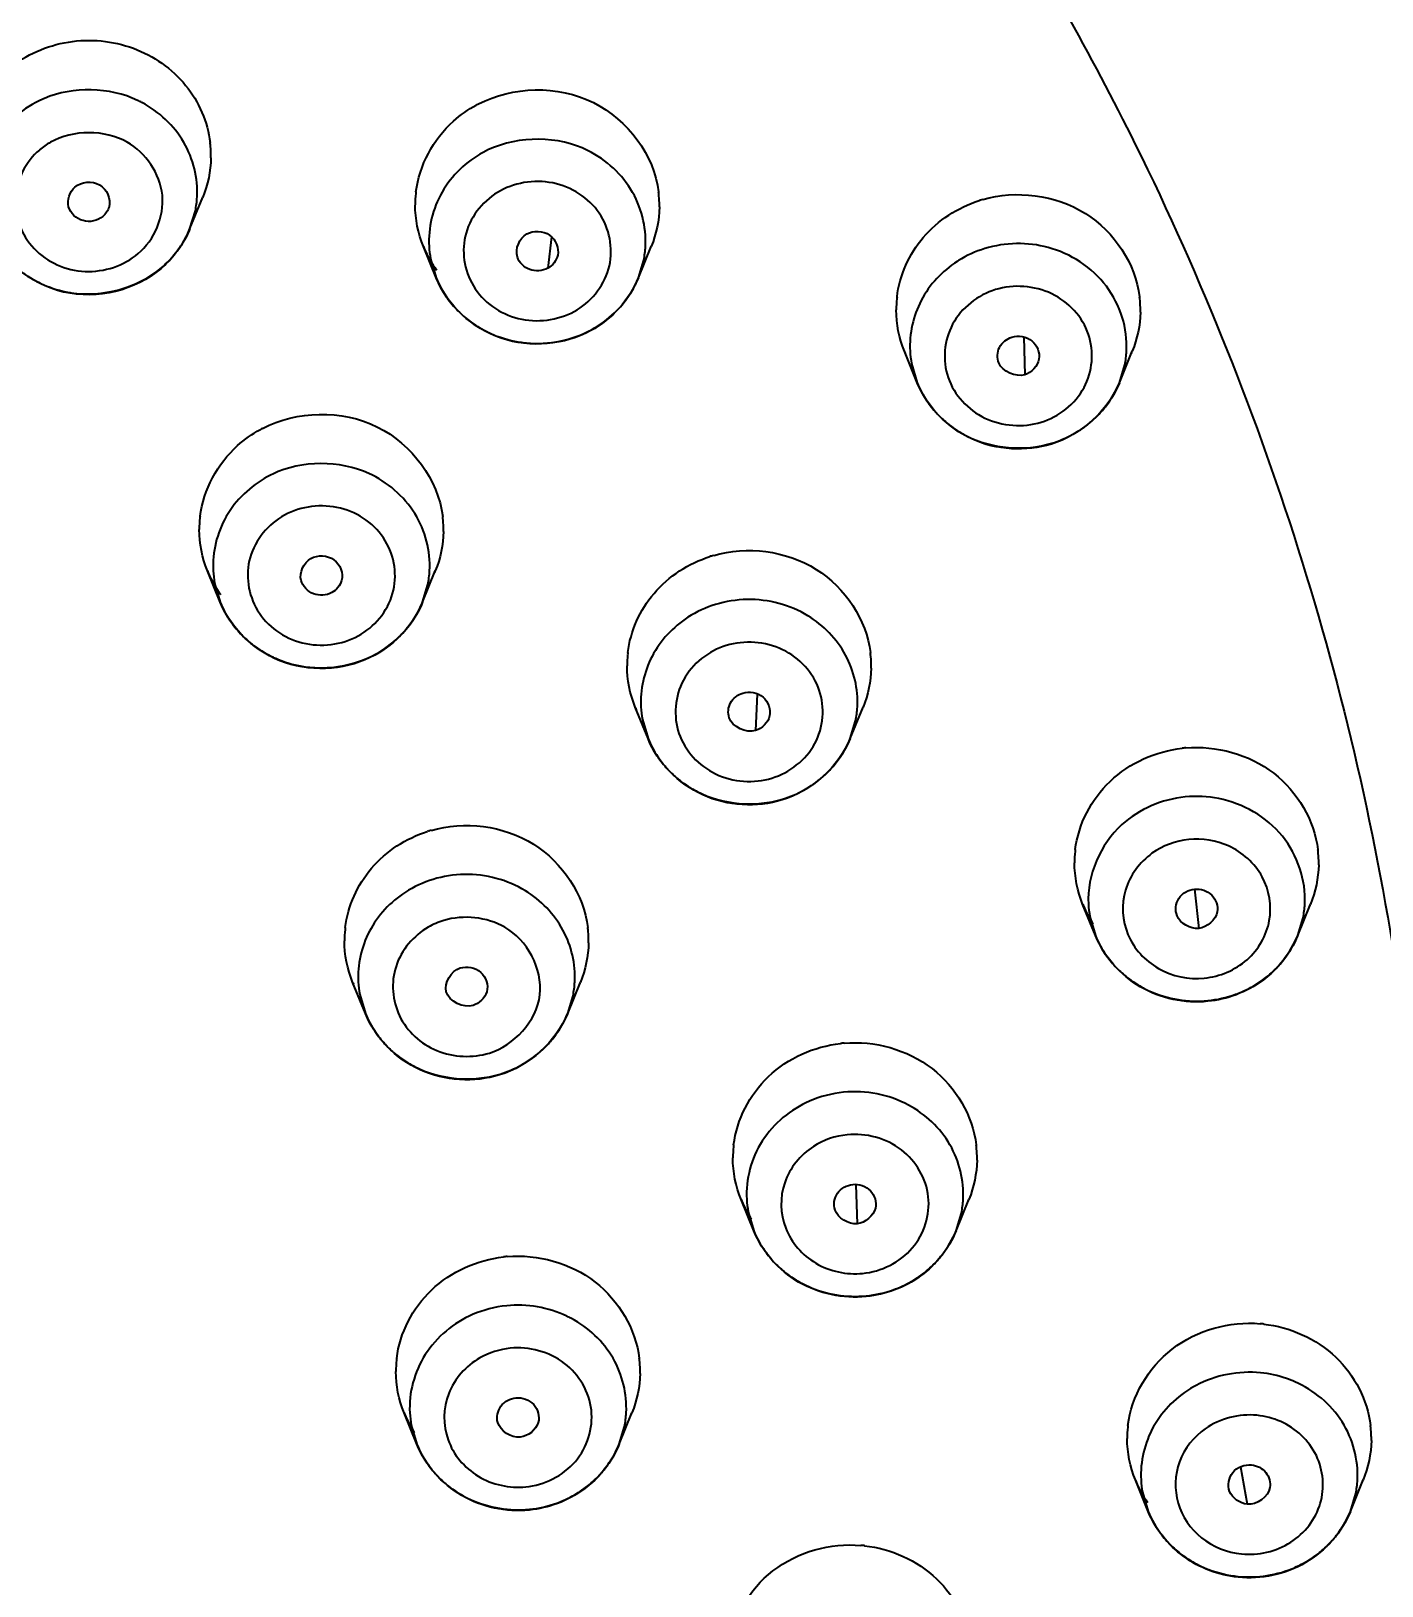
# Model space of a CAD drawing. Header units: millimetres. Extents: x 13495 to 14291, y -4366 to -3315.
# Drawn here: x 13885.37 to 13890.22, y -3795.12 to -3789.54 of the extents above; entities that cross this region are included whole.
import ezdxf

# ---------------------------------------------------------------- set-up
doc = ezdxf.new("R2010")
doc.units = ezdxf.units.MM
doc.header["$LTSCALE"] = 0.1
doc.layers.get('0').update_dxf_attribs({"lineweight": 15})
doc.layers.add('1', color=7, linetype='Continuous')
doc.styles.add('ARIAL', font='arial.ttf')
doc.dimstyles.new('사본 ISO-25', dxfattribs={"dimtxt": 4, "dimasz": 3.5, "dimexe": 0.5, "dimexo": 0.625, "dimgap": 1.5, "dimtad": 1, "dimtih": 1, "dimtoh": 1, "dimdec": 1, "dimlfac": 4, "dimdsep": 46, "dimtxsty": 'ARIAL', "dimcen": 0, "dimclrd": 3, "dimclre": 3, "dimclrt": 3, "dimadec": 1, "dimazin": 0, "dimtfac": 1, "dimtdec": 1, "dimtmove": 0, "dimatfit": 3, "dimfxl": 1.25, "dimtfill": 1, "dimarcsym": 0})

# ---------------------------------------------------------------- blocks, each defined once
blk = doc.blocks.new('*D104')
at = {"color": 3, "lineweight": -2, "transparency": 16777216}
for p, q in [((13864.184, -3793.8186), (13864.184, -3773.2593)), ((13894.2885, -3793.9819), (13894.2885, -3773.2593)), ((13867.684, -3773.7593), (13890.7885, -3773.7593))]:
    blk.add_line(p, q, dxfattribs=at)
at = {"color": 3, "transparency": 16777216}
for points in [[(13867.684, -3773.176), (13867.684, -3774.3427), (13864.184, -3773.7593)], [(13890.7885, -3773.176), (13890.7885, -3774.3427), (13894.2885, -3773.7593)]]:
    blk.add_solid(points, dxfattribs=at)
at = {"layer": 'Defpoints', "color": 0, "transparency": 16777216}
for p in [(13894.2885, -3773.7593), (13864.184, -3794.4436), (13894.2885, -3794.6069)]:
    blk.add_point(p, dxfattribs=at)
at = {"color": 3, "transparency": 16777216, "insert": (13879.2363, -3770.2511), "char_height": 4, "attachment_point": 5, "style": 'ARIAL', "bg_fill": 3, "box_fill_scale": 1.1, "bg_fill_color": 256, "bg_fill_true_color": 13158600, "bg_fill_transparency": 0}
blk.add_mtext('{\\fISOCPEUR|b0|i0|c0|p34;%%C}121', dxfattribs=at)

msp = doc.modelspace()

# ---------------------------------------------------------------- linework, layer by layer
at = {"layer": '1', "color": 7, "linetype": 'Continuous'}
for p, q in [((13885.9399, -3790.2526), (13885.9859, -3790.1399)), ((13885.9399, -3790.2526), (13885.9591, -3790.1888)), ((13886.8229, -3790.4295), (13886.7769, -3790.3168)), ((13887.236, -3790.2822), (13887.2231, -3790.3948)), ((13887.5483, -3790.4295), (13887.5942, -3790.3168)), ((13886.8027, -3790.3607), (13886.8229, -3790.4295)), ((13887.5483, -3790.4295), (13887.5675, -3790.3657)), ((13888.9306, -3790.6425), (13888.9342, -3790.7768)), ((13888.5484, -3790.8055), (13888.5024, -3790.6928)), ((13889.2737, -3790.8055), (13889.3197, -3790.6928)), ((13888.5282, -3790.7368), (13888.5484, -3790.8055)), ((13889.2737, -3790.8055), (13889.293, -3790.7417)), ((13886.0485, -3791.5933), (13886.0026, -3791.4806)), ((13886.7739, -3791.5933), (13886.8199, -3791.4806)), ((13886.0283, -3791.5246), (13886.0485, -3791.5933)), ((13886.7739, -3791.5933), (13886.7931, -3791.5295)), ((13887.9742, -3791.9225), (13887.9687, -3792.0535)), ((13887.5828, -3792.0822), (13887.5369, -3791.9695)), ((13888.3082, -3792.0822), (13888.3542, -3791.9695)), ((13887.5626, -3792.0135), (13887.5828, -3792.0822)), ((13888.3082, -3792.0822), (13888.3274, -3792.0184)), ((13889.5433, -3792.6223), (13889.5583, -3792.7632)), ((13889.1878, -3792.7888), (13889.1418, -3792.6762)), ((13889.1676, -3792.7201), (13889.1878, -3792.7888)), ((13889.9132, -3792.7888), (13889.9592, -3792.6762)), ((13889.9132, -3792.7888), (13889.9324, -3792.725)), ((13886.5692, -3793.0685), (13886.5232, -3792.9559)), ((13886.549, -3792.9998), (13886.5692, -3793.0685)), ((13887.2946, -3793.0685), (13887.3405, -3792.9559)), ((13887.2946, -3793.0685), (13887.3138, -3793.0047)), ((13888.3281, -3793.6828), (13888.3329, -3793.8224)), ((13887.9624, -3793.848), (13887.9164, -3793.7354)), ((13887.9422, -3793.7793), (13887.9624, -3793.848)), ((13888.6877, -3793.848), (13888.7337, -3793.7354)), ((13888.6877, -3793.848), (13888.707, -3793.7842)), ((13886.7538, -3794.6137), (13886.7078, -3794.5011)), ((13887.4791, -3794.6137), (13887.5251, -3794.5011)), ((13886.7336, -3794.545), (13886.7538, -3794.6137)), ((13887.4791, -3794.6137), (13887.4984, -3794.55)), ((13889.7079, -3794.6949), (13889.7316, -3794.8288)), ((13889.3767, -3794.8544), (13889.3308, -3794.7418)), ((13889.3565, -3794.7857), (13889.3767, -3794.8544)), ((13890.1021, -3794.8544), (13890.1481, -3794.7418)), ((13890.1021, -3794.8544), (13890.1213, -3794.7906))]:
    msp.add_line(p, q, dxfattribs=at)
for centre, radius, start, end in [((13885.5731, -3790.151), 0.3969, 112.9821, 114.0281), ((13885.5824, -3790.1495), 0.3951, 62.0241, 64.5814), ((13887.1774, -3790.1963), 0.4402, 117.4038, 118.6043), ((13885.5714, -3790.1726), 0.2647, 119.8289, 130.3157), ((13885.6217, -3789.9916), 0.3935, 5.9838, 6.9153), ((13885.6247, -3789.9913), 0.3904, 1.1351, 5.9894), ((13885.6291, -3789.9912), 0.3861, 358.9084, 1.1289), ((13887.1901, -3790.3277), 0.3966, 65.2538, 66.6954), ((13885.6183, -3790.1207), 0.3476, 348.6964, 356.9251), ((13885.6155, -3789.9889), 0.3999, 336.8385, 337.8087), ((13887.1381, -3790.1681), 0.3905, 173.8651, 179.9889), ((13887.141, -3790.1684), 0.3934, 173.0815, 173.8717), ((13887.2301, -3790.1685), 0.3934, 5.9199, 6.9135), ((13887.2333, -3790.1682), 0.3902, 1.1844, 5.9256), ((13887.2378, -3790.1681), 0.3858, 0.0005, 1.1782), ((13888.9076, -3790.5805), 0.4496, 107.0615, 107.7767), ((13888.9079, -3790.5815), 0.4506, 105.965, 107.0607), ((13887.2364, -3790.1681), 0.3871, 358.9778, 359.9997), ((13885.6107, -3790.1184), 0.3555, 333.7541, 337.8191), ((13885.6013, -3790.1129), 0.3664, 322.8604, 324.2657), ((13885.6045, -3790.1151), 0.3625, 324.2552, 333.7299), ((13887.1471, -3790.1658), 0.3998, 202.1971, 203.3219), ((13887.1545, -3790.1622), 0.408, 203.3683, 215.9923), ((13887.1441, -3790.2976), 0.3472, 183.1182, 190.4818), ((13887.2269, -3790.2976), 0.3474, 348.6976, 356.8981), ((13887.2231, -3790.1653), 0.4009, 336.9599, 337.8015), ((13888.9086, -3790.7076), 0.4009, 107.0607, 121.9862), ((13885.5931, -3790.1062), 0.3769, 310.3691, 321.8436), ((13885.6001, -3790.112), 0.3678, 321.8833, 322.8603), ((13888.9023, -3790.6967), 0.3884, 122.0504, 122.8626), ((13885.5707, -3790.0943), 0.3921, 231.6071, 242.5432), ((13887.1577, -3790.2926), 0.3616, 202.2353, 216.2778), ((13887.216, -3790.2939), 0.3589, 328.8579, 337.8076), ((13885.5725, -3790.0908), 0.396, 242.5408, 246.7352), ((13885.5765, -3790.0808), 0.4068, 246.7694, 260.0756), ((13885.5765, -3790.0811), 0.4065, 260.0805, 261.0396), ((13887.2077, -3790.2885), 0.3687, 316.99, 328.8067), ((13887.1671, -3790.2855), 0.3734, 216.3036, 225.7561), ((13887.2026, -3790.2838), 0.3757, 313.7935, 314.7746), ((13887.2039, -3790.2851), 0.3738, 314.7745, 317.0061), ((13888.8623, -3790.5442), 0.3892, 174.1415, 179.9874), ((13888.8664, -3790.5445), 0.3933, 173.0898, 174.1501), ((13888.9556, -3790.5445), 0.3934, 5.8526, 6.9109), ((13888.9591, -3790.5442), 0.3899, 1.2373, 5.8583), ((13888.9636, -3790.5441), 0.3853, 358.7676, 1.2311), ((13887.173, -3790.2793), 0.382, 225.7726, 233.9127), ((13887.1803, -3790.269), 0.3946, 233.9265, 245.0877), ((13887.1937, -3790.2738), 0.3891, 298.5978, 313.7202), ((13887.182, -3790.2652), 0.3988, 245.092, 249.9614), ((13887.1855, -3790.255), 0.4096, 249.9925, 263.5112), ((13887.1853, -3790.2564), 0.4082, 263.5209, 264.5997), ((13888.872, -3790.542), 0.3992, 202.1956, 203.422), ((13888.8698, -3790.6735), 0.3474, 183.0807, 190.4827), ((13888.9519, -3790.6735), 0.3478, 348.6951, 356.9533), ((13888.95, -3790.542), 0.3992, 336.5763, 337.8006), ((13888.8817, -3790.6693), 0.36, 202.2161, 214.0122), ((13888.9401, -3790.6692), 0.3604, 325.6357, 337.7744), ((13888.8901, -3790.6636), 0.3702, 214.0248, 222.5244), ((13888.9322, -3790.6637), 0.37, 318.3157, 325.6327), ((13888.8955, -3790.6585), 0.3776, 222.5346, 229.3362), ((13888.9268, -3790.6588), 0.3773, 311.0853, 318.3022), ((13886.403, -3791.3601), 0.4402, 117.4038, 118.6043), ((13888.9028, -3790.6499), 0.3889, 229.3521, 239.8288), ((13888.9047, -3790.6466), 0.3927, 239.8247, 242.7529), ((13886.4049, -3791.4882), 0.3927, 115.382, 118.5989), ((13886.3637, -3791.332), 0.3905, 173.8651, 179.9889), ((13886.3666, -3791.3322), 0.3934, 173.0815, 173.8717), ((13886.4557, -3791.3323), 0.3934, 5.9199, 6.9135), ((13886.459, -3791.332), 0.3902, 1.1845, 5.9256), ((13886.4634, -3791.3319), 0.3858, 0.0005, 1.1782), ((13886.462, -3791.3319), 0.3871, 358.9778, 359.9997), ((13887.9421, -3791.8572), 0.4496, 107.0615, 107.7767), ((13887.9424, -3791.8582), 0.4506, 105.965, 107.0607), ((13886.3727, -3791.3296), 0.3998, 202.1971, 203.3219), ((13886.3801, -3791.3261), 0.408, 203.3683, 215.9923), ((13886.3697, -3791.4614), 0.3472, 183.1182, 190.4818), ((13886.4525, -3791.4614), 0.3474, 348.6975, 356.8981), ((13886.4487, -3791.3292), 0.4009, 336.9599, 337.8015), ((13886.3833, -3791.4564), 0.3616, 202.2353, 216.2778), ((13886.4416, -3791.4577), 0.3589, 328.8579, 337.8076), ((13887.9429, -3791.984), 0.4006, 107.0573, 122.7841), ((13886.4334, -3791.4524), 0.3687, 316.99, 328.8067), ((13886.3927, -3791.4493), 0.3734, 216.3036, 225.7561), ((13886.3986, -3791.4431), 0.382, 225.7726, 233.9127), ((13886.4193, -3791.4376), 0.3891, 298.5977, 313.7202), ((13886.4282, -3791.4476), 0.3757, 313.7935, 314.7746), ((13886.4295, -3791.449), 0.3738, 314.7745, 317.0061), ((13886.406, -3791.4328), 0.3946, 233.9265, 245.0877), ((13887.9009, -3791.8212), 0.3933, 173.0898, 174.1501), ((13887.9901, -3791.8212), 0.3934, 5.8526, 6.9109), ((13886.4077, -3791.4291), 0.3988, 245.092, 249.9614), ((13886.4112, -3791.4189), 0.4096, 249.9925, 263.5112), ((13886.4109, -3791.4202), 0.4082, 263.5209, 264.5997), ((13887.8968, -3791.8209), 0.3892, 174.1415, 179.9874), ((13887.9935, -3791.8209), 0.3899, 1.2373, 5.8583), ((13887.9981, -3791.8208), 0.3853, 358.7676, 1.2311), ((13887.9065, -3791.8187), 0.3992, 202.1956, 203.422), ((13887.9043, -3791.9502), 0.3474, 183.0807, 190.4826), ((13887.9864, -3791.9502), 0.3478, 348.6951, 356.9533), ((13887.9845, -3791.8187), 0.3992, 336.5763, 337.8006), ((13887.9162, -3791.946), 0.36, 202.2161, 214.0122), ((13887.9746, -3791.9459), 0.3604, 325.6357, 337.7744), ((13887.9245, -3791.9403), 0.3702, 214.0248, 222.5244), ((13887.9667, -3791.9404), 0.37, 318.3157, 325.6327), ((13889.5499, -3792.5706), 0.4568, 95.6697, 96.4246), ((13889.5499, -3792.5716), 0.4578, 94.8196, 95.6692), ((13887.93, -3791.9352), 0.3776, 222.5346, 229.3362), ((13887.9372, -3791.9266), 0.3889, 229.3521, 239.8288), ((13887.9613, -3791.9355), 0.3773, 311.0853, 318.3022), ((13887.9392, -3791.9233), 0.3927, 239.8247, 242.7529), ((13889.5504, -3792.7031), 0.4134, 78.9125, 95.623), ((13886.9285, -3792.8435), 0.4496, 107.0615, 107.7767), ((13886.9288, -3792.8445), 0.4506, 105.965, 107.0607), ((13889.5022, -3792.5275), 0.3897, 174.0327, 179.9878), ((13889.506, -3792.5279), 0.3934, 173.0849, 174.0407), ((13889.595, -3792.5278), 0.3935, 6.0306, 6.9166), ((13889.5979, -3792.5276), 0.3906, 1.1001, 6.0361), ((13889.602, -3792.5274), 0.3865, 0.0004, 1.0939), ((13889.6025, -3792.5274), 0.386, 358.8517, 359.9995), ((13886.9293, -3792.9703), 0.4006, 107.0573, 122.7841), ((13889.5126, -3792.5249), 0.4004, 202.1984, 203.1703), ((13889.5179, -3792.5224), 0.4063, 203.1973, 213.5427), ((13889.5086, -3792.657), 0.3467, 183.1594, 190.48), ((13889.5916, -3792.6569), 0.3476, 348.6963, 356.9267), ((13889.5888, -3792.525), 0.4, 336.7299, 337.8031), ((13886.8831, -3792.8072), 0.3892, 174.1415, 179.9874), ((13886.8873, -3792.8076), 0.3933, 173.0898, 174.1501), ((13886.9305, -3792.9962), 0.2736, 107.0818, 119.8002), ((13886.9765, -3792.8076), 0.3934, 5.8526, 6.9109), ((13886.9799, -3792.8073), 0.3899, 1.2373, 5.8583), ((13886.9845, -3792.8071), 0.3853, 358.7675, 1.2311), ((13889.522, -3792.6523), 0.361, 202.2279, 215.3931), ((13889.5773, -3792.6513), 0.3629, 322.032, 337.7365), ((13889.5306, -3792.646), 0.3717, 215.408, 224.0782), ((13889.5678, -3792.6437), 0.3751, 313.3336, 322.0119), ((13889.5365, -3792.6401), 0.38, 224.0958, 231.8305), ((13889.5441, -3792.6304), 0.3923, 231.8413, 242.4066), ((13889.5614, -3792.6367), 0.3845, 303.6088, 313.3049), ((13886.8929, -3792.805), 0.3992, 202.1956, 203.422), ((13886.8906, -3792.9366), 0.3474, 183.0807, 190.4826), ((13886.9727, -3792.9365), 0.3478, 348.6951, 356.9533), ((13886.9709, -3792.805), 0.3992, 336.5763, 337.8006), ((13889.5457, -3792.6274), 0.3957, 242.4038, 245.6141), ((13889.5504, -3792.614), 0.41, 275.695, 289.8847), ((13889.5538, -3792.6239), 0.3995, 289.9083, 293.3855), ((13889.5555, -3792.6278), 0.3953, 293.3905, 303.6087), ((13886.9025, -3792.9324), 0.36, 202.2161, 214.0122), ((13886.961, -3792.9322), 0.3604, 325.6357, 337.7744), ((13886.9109, -3792.9266), 0.3702, 214.0248, 222.5244), ((13886.9476, -3792.9218), 0.3773, 311.0853, 318.3022), ((13886.953, -3792.9268), 0.37, 318.3157, 325.6327), ((13886.9163, -3792.9215), 0.3776, 222.5346, 229.3362), ((13886.9236, -3792.9129), 0.3889, 229.3521, 239.8288), ((13888.3244, -3793.6298), 0.4568, 95.6697, 96.4246), ((13888.3245, -3793.6308), 0.4578, 94.8196, 95.6692), ((13886.9255, -3792.9097), 0.3927, 239.8247, 242.7529), ((13888.3249, -3793.7623), 0.4134, 78.9125, 95.623), ((13888.2768, -3793.5867), 0.3897, 174.0327, 179.9878), ((13888.2805, -3793.587), 0.3934, 173.0849, 174.0407), ((13888.3695, -3793.587), 0.3935, 6.0306, 6.9166), ((13888.3724, -3793.5867), 0.3906, 1.1001, 6.0361), ((13888.3765, -3793.5866), 0.3865, 0.0004, 1.0939), ((13888.377, -3793.5866), 0.386, 358.8517, 359.9995), ((13888.2871, -3793.5841), 0.4004, 202.1984, 203.1703), ((13888.2925, -3793.5816), 0.4063, 203.1973, 213.5427), ((13888.2831, -3793.7162), 0.3467, 183.1594, 190.48), ((13888.3661, -3793.7161), 0.3476, 348.6963, 356.9267), ((13888.3633, -3793.5842), 0.4, 336.7299, 337.8031), ((13888.2966, -3793.7114), 0.361, 202.2279, 215.3931), ((13888.3519, -3793.7105), 0.3629, 322.032, 337.7365), ((13887.1158, -3794.3955), 0.4568, 95.6697, 96.4246), ((13887.1159, -3794.3965), 0.4578, 94.8196, 95.6692), ((13888.3052, -3793.7052), 0.3717, 215.408, 224.0782), ((13888.3423, -3793.7029), 0.3751, 313.3336, 322.0119), ((13888.3111, -3793.6993), 0.38, 224.0958, 231.8305), ((13888.3186, -3793.6896), 0.3923, 231.8413, 242.4066), ((13888.336, -3793.6959), 0.3845, 303.6088, 313.3049), ((13888.3202, -3793.6866), 0.3957, 242.4038, 245.6141), ((13888.325, -3793.6732), 0.41, 275.695, 289.8847), ((13888.3284, -3793.6831), 0.3995, 289.9083, 293.3855), ((13888.33, -3793.687), 0.3953, 293.3905, 303.6087), ((13887.1215, -3794.5108), 0.3952, 61.8073, 64.5967), ((13889.74, -3794.6372), 0.4578, 84.3308, 85.1805), ((13889.7401, -3794.6362), 0.4568, 83.5753, 84.3303), ((13887.0682, -3794.3524), 0.3897, 174.0327, 179.9878), ((13887.0719, -3794.3528), 0.3934, 173.0849, 174.0407), ((13887.161, -3794.3527), 0.3935, 6.0306, 6.9166), ((13887.1638, -3794.3525), 0.3906, 1.1001, 6.0361), ((13887.1679, -3794.3523), 0.3865, 0.0004, 1.0939), ((13887.1684, -3794.3523), 0.386, 358.8517, 359.9995), ((13889.7393, -3794.7654), 0.4101, 71.0628, 84.3009), ((13889.7422, -3794.757), 0.4013, 66.3188, 71.0575), ((13889.7333, -3794.7495), 0.3931, 117.9423, 119.5416), ((13887.0785, -3794.3498), 0.4004, 202.1984, 203.1703), ((13887.0839, -3794.3473), 0.4063, 203.1973, 213.5427), ((13887.0745, -3794.482), 0.3467, 183.1594, 190.48), ((13887.1575, -3794.4818), 0.3476, 348.6963, 356.9267), ((13887.1547, -3794.35), 0.4, 336.7299, 337.8031), ((13889.6915, -3794.5931), 0.39, 173.9618, 179.9882), ((13889.6949, -3794.5934), 0.3935, 173.0834, 173.9693), ((13889.7839, -3794.5934), 0.3934, 5.9594, 6.9151), ((13889.787, -3794.5932), 0.3903, 1.1544, 5.9651), ((13887.088, -3794.4772), 0.361, 202.2279, 215.3931), ((13887.1433, -3794.4762), 0.3629, 322.032, 337.7365), ((13889.7914, -3794.593), 0.386, 0.0005, 1.1481), ((13889.7909, -3794.593), 0.3865, 358.9062, 359.9996), ((13887.0966, -3794.4709), 0.3717, 215.408, 224.0782), ((13887.1025, -3794.465), 0.38, 224.0958, 231.8305), ((13887.1337, -3794.4686), 0.3751, 313.3336, 322.0119), ((13887.11, -3794.4554), 0.3923, 231.8413, 242.4066), ((13887.1214, -3794.4527), 0.3953, 293.3905, 303.6087), ((13887.1274, -3794.4616), 0.3845, 303.6088, 313.3049), ((13889.7011, -3794.5906), 0.4, 202.1969, 203.2693), ((13889.7077, -3794.5875), 0.4073, 203.3078, 215.1638), ((13889.6978, -3794.7226), 0.3471, 183.1225, 190.4813), ((13889.7808, -3794.7226), 0.3473, 348.698, 356.8897), ((13889.7773, -3794.5905), 0.4004, 336.8297, 337.8016), ((13887.1116, -3794.4523), 0.3957, 242.4038, 245.6141), ((13887.1164, -3794.4389), 0.41, 275.695, 289.8847), ((13887.1198, -3794.4488), 0.3995, 289.9083, 293.3855), ((13889.7123, -3794.7171), 0.3626, 202.2567, 217.6992), ((13889.7676, -3794.7177), 0.3614, 324.2899, 337.766), ((13889.722, -3794.7095), 0.3749, 217.7164, 226.4891), ((13889.759, -3794.7114), 0.372, 315.6921, 324.2727), ((13888.3081, -3795.4326), 0.4578, 84.3308, 85.1805), ((13888.3082, -3795.4316), 0.4568, 83.5753, 84.3303), ((13889.7283, -3794.7026), 0.3842, 226.5171, 236.0403), ((13889.7457, -3794.6958), 0.3926, 297.4136, 307.7405), ((13889.7531, -3794.7054), 0.3804, 307.7497, 315.674), ((13889.7343, -3794.6936), 0.3951, 236.0417, 246.503), ((13889.7357, -3794.6904), 0.3986, 246.506, 249.1846), ((13889.7395, -3794.6797), 0.4099, 249.221, 264.3045), ((13889.744, -3794.6925), 0.3962, 293.7313, 297.4157)]:
    msp.add_arc(centre, radius, start, end, dxfattribs=at)
for points, knots in [([(13871.2498, -3782.8814), (13872.3544, -3782.204), (13874.7631, -3781.1316), (13878.6612, -3780.4901), (13882.6022, -3780.8428), (13886.3068, -3782.1679), (13889.5137, -3784.3745), (13891.992, -3787.3122), (13893.5588, -3790.7703), (13893.9167, -3793.2694), (13893.9167, -3794.5069)], [0, 0, 0, 0, 0.126491, 0.254042, 0.381737, 0.50862, 0.633952, 0.757411, 0.879197, 1, 1, 1, 1]), ([(13864.63, -3793.2566), (13864.7985, -3791.5486), (13865.8389, -3788.1363), (13869.2264, -3783.9757), (13873.9583, -3781.2677), (13879.388, -3780.3626), (13884.7984, -3781.3675), (13889.4745, -3784.1631), (13892.7757, -3788.3871), (13893.7443, -3791.8176), (13893.8773, -3793.5278)], [0, 0, 0, 0, 0.121767, 0.245638, 0.372075, 0.500191, 0.628257, 0.75457, 0.878307, 1, 1, 1, 1]), ([(13890.4964, -3803.3838), (13891.7025, -3802.0103), (13893.5812, -3798.7628), (13894.181, -3793.1935), (13892.4539, -3787.8406), (13888.6966, -3783.5616), (13883.5237, -3780.9851), (13877.7181, -3780.471), (13872.142, -3782.0794), (13869.0826, -3784.4668), (13867.869, -3785.8853)], [0, 0, 0, 0, 0.12306, 0.244548, 0.366574, 0.490907, 0.617911, 0.74639, 0.874326, 1, 1, 1, 1]), ([(13865.5061, -3794.0538), (13865.5699, -3792.7498), (13866.1258, -3790.1294), (13868.1502, -3786.6444), (13871.1731, -3783.8917), (13874.9145, -3782.1166), (13879.0382, -3781.4684), (13883.1805, -3782.0032), (13886.9724, -3783.6719), (13889.0646, -3785.4698), (13889.9385, -3786.4918)], [0, 0, 0, 0, 0.120916, 0.24321, 0.36755, 0.493861, 0.621392, 0.748983, 0.875454, 1, 1, 1, 1]), ([(13892.7719, -3794.0552), (13892.7069, -3792.7184), (13892.1186, -3790.0303), (13889.9707, -3786.491), (13886.7787, -3783.7586), (13882.8617, -3782.0957), (13878.5994, -3781.6522), (13874.3976, -3782.4698), (13870.6614, -3784.4699), (13868.7005, -3786.497), (13867.9181, -3787.6229)], [0, 0, 0, 0, 0.121003, 0.243481, 0.36811, 0.494728, 0.622437, 0.749946, 0.876036, 1, 1, 1, 1]), ([(13887.4455, -3782.571), (13888.4745, -3783.207), (13890.3745, -3784.7235), (13892.5575, -3787.6084), (13893.9266, -3790.915), (13894.2378, -3793.274), (13894.2381, -3794.4436)], [0, 0, 0, 0, 0.254668, 0.505765, 0.753795, 1, 1, 1, 1]), ([(13894.0562, -3794.5046), (13894.0491, -3793.3519), (13893.7293, -3791.0297), (13892.3649, -3787.78), (13890.2047, -3784.9492), (13888.3306, -3783.4625), (13887.3166, -3782.8393)], [0, 0, 0, 0, 0.246433, 0.494514, 0.745526, 1, 1, 1, 1]), ([(13889.9385, -3786.4918), (13890.8389, -3787.5448), (13892.3067, -3789.9402), (13892.9105, -3792.6873), (13892.9773, -3794.0543)], [0, 0, 0, 0, 0.503067, 1, 1, 1, 1]), ([(13888.7989, -3789.0057), (13888.9923, -3789.311), (13889.6966, -3790.5601), (13890.1333, -3791.9601), (13890.2828, -3793.0212)], [0, 0, 0, 0, 0.252226, 1, 1, 1, 1]), ([(13885.2915, -3789.6777), (13885.3515, -3789.6289), (13885.5015, -3789.5628), (13885.7423, -3789.5863), (13885.9394, -3789.7229), (13886.0033, -3789.8703), (13886.0123, -3789.9442)], [0, 0, 0, 0, 0.252446, 0.507211, 0.757116, 1, 1, 1, 1]), ([(13886.9748, -3789.8055), (13887.0967, -3789.7423), (13887.4133, -3789.7305), (13887.6048, -3789.9898), (13887.6207, -3790.1211)], [0, 0, 0, 0, 0.509463, 1, 1, 1, 1]), ([(13885.9654, -3790.1393), (13885.969, -3790.0722), (13885.9346, -3789.931), (13885.8287, -3789.8329), (13885.7677, -3789.8006)], [0, 0, 0, 0, 0.493559, 1, 1, 1, 1]), ([(13886.7505, -3790.121), (13886.762, -3790.026), (13886.8309, -3789.8994), (13886.9374, -3789.8258), (13886.9666, -3789.8098)], [0, 0, 0, 0, 0.741776, 1, 1, 1, 1]), ([(13885.4001, -3789.9708), (13885.351, -3790.0125), (13885.2826, -3790.1421), (13885.3629, -3790.3454), (13885.562, -3790.4326), (13885.7032, -3790.3858), (13885.7543, -3790.3423)], [0, 0, 0, 0, 0.245523, 0.489964, 0.744454, 1, 1, 1, 1]), ([(13885.7543, -3790.3423), (13885.8117, -3790.2934), (13885.8851, -3790.1279), (13885.7806, -3789.9807), (13885.7146, -3789.9429)], [0, 0, 0, 0, 0.497803, 1, 1, 1, 1]), ([(13886.9912, -3789.9795), (13886.9313, -3790.0122), (13886.8273, -3790.1102), (13886.7938, -3790.25), (13886.7974, -3790.3165)], [0, 0, 0, 0, 0.506356, 1, 1, 1, 1]), ([(13887.5737, -3790.3164), (13887.5776, -3790.2458), (13887.5388, -3790.0967), (13887.4221, -3789.998), (13887.3561, -3789.9675)], [0, 0, 0, 0, 0.493043, 1, 1, 1, 1]), ([(13885.527, -3790.1039), (13885.5496, -3790.0847), (13885.6256, -3790.0745), (13885.6573, -3790.1468), (13885.6495, -3790.1742)], [0, 0, 0, 0, 0.510087, 1, 1, 1, 1]), ([(13887.3179, -3790.5499), (13887.3751, -3790.5187), (13887.4699, -3790.4074), (13887.4375, -3790.191), (13887.2594, -3790.0657), (13887.1125, -3790.0846), (13887.0533, -3790.1169)], [0, 0, 0, 0, 0.248197, 0.491259, 0.743141, 1, 1, 1, 1]), ([(13887.0533, -3790.1169), (13886.996, -3790.1481), (13886.9013, -3790.2595), (13886.9337, -3790.4758), (13887.1118, -3790.6011), (13887.2587, -3790.5822), (13887.3179, -3790.5499)], [0, 0, 0, 0, 0.248197, 0.491259, 0.743141, 1, 1, 1, 1]), ([(13888.4759, -3790.4972), (13888.4853, -3790.4202), (13888.5537, -3790.2667), (13888.6942, -3790.1768), (13888.7704, -3790.1523)], [0, 0, 0, 0, 0.492506, 1, 1, 1, 1]), ([(13888.784, -3790.1482), (13888.9029, -3790.1142), (13889.1773, -3790.1448), (13889.3318, -3790.3792), (13889.3461, -3790.4972)], [0, 0, 0, 0, 0.509872, 1, 1, 1, 1]), ([(13885.6274, -3790.2092), (13885.6089, -3790.2249), (13885.5531, -3790.2376), (13885.511, -3790.1974), (13885.5046, -3790.1744)], [0, 0, 0, 0, 0.503664, 1, 1, 1, 1]), ([(13885.8353, -3790.3965), (13885.7442, -3790.4739), (13885.4742, -3790.543), (13885.2592, -3790.3621), (13885.2145, -3790.2526)], [0, 0, 0, 0, 0.502612, 1, 1, 1, 1]), ([(13887.1481, -3790.2721), (13887.172, -3790.259), (13887.239, -3790.2599), (13887.2646, -3790.3233), (13887.2588, -3790.3486)], [0, 0, 0, 0, 0.512293, 1, 1, 1, 1]), ([(13889.2992, -3790.692), (13889.3035, -3790.6111), (13889.2496, -3790.4383), (13889.0986, -3790.3422), (13889.0176, -3790.3204)], [0, 0, 0, 0, 0.491537, 1, 1, 1, 1]), ([(13887.2231, -3790.3948), (13887.2041, -3790.4051), (13887.1557, -3790.4094), (13887.1207, -3790.3747), (13887.1141, -3790.3547)], [0, 0, 0, 0, 0.507353, 1, 1, 1, 1]), ([(13888.6915, -3790.3705), (13888.6383, -3790.4049), (13888.5479, -3790.5009), (13888.5195, -3790.6303), (13888.5229, -3790.6922)], [0, 0, 0, 0, 0.505646, 1, 1, 1, 1]), ([(13887.3778, -3790.6186), (13887.2833, -3790.6701), (13887.0422, -3790.6942), (13886.863, -3790.5277), (13886.8229, -3790.4295)], [0, 0, 0, 0, 0.503279, 1, 1, 1, 1]), ([(13888.8293, -3790.4717), (13888.7662, -3790.491), (13888.6503, -3790.58), (13888.6325, -3790.7981), (13888.7812, -3790.9578), (13888.9283, -3790.967), (13888.9928, -3790.9472)], [0, 0, 0, 0, 0.25116, 0.494062, 0.742991, 1, 1, 1, 1]), ([(13888.9928, -3790.9472), (13889.0559, -3790.9278), (13889.1718, -3790.8389), (13889.1896, -3790.6208), (13889.0409, -3790.4611), (13888.8938, -3790.4519), (13888.8293, -3790.4717)], [0, 0, 0, 0, 0.25116, 0.494062, 0.742991, 1, 1, 1, 1]), ([(13888.8409, -3790.7344), (13888.8339, -3790.7172), (13888.8357, -3790.6739), (13888.8695, -3790.6477), (13888.8879, -3790.6421)], [0, 0, 0, 0, 0.491748, 1, 1, 1, 1]), ([(13888.8879, -3790.6421), (13888.9112, -3790.6349), (13888.9678, -3790.6435), (13888.9889, -3790.6979), (13888.985, -3790.7209)], [0, 0, 0, 0, 0.511952, 1, 1, 1, 1]), ([(13889.0295, -3791.0256), (13888.9385, -3791.0536), (13888.7304, -3791.043), (13888.5838, -3790.8924), (13888.5484, -3790.8055)], [0, 0, 0, 0, 0.503605, 1, 1, 1, 1]), ([(13886.2004, -3790.9693), (13886.3223, -3790.9061), (13886.6389, -3790.8944), (13886.8304, -3791.1537), (13886.8463, -3791.285)], [0, 0, 0, 0, 0.509463, 1, 1, 1, 1]), ([(13885.9761, -3791.2849), (13885.9877, -3791.1899), (13886.0565, -3791.0632), (13886.163, -3790.9896), (13886.1922, -3790.9737)], [0, 0, 0, 0, 0.741776, 1, 1, 1, 1]), ([(13886.2169, -3791.1433), (13886.1569, -3791.1761), (13886.053, -3791.2741), (13886.0194, -3791.4138), (13886.0231, -3791.4803)], [0, 0, 0, 0, 0.506356, 1, 1, 1, 1]), ([(13886.7994, -3791.4802), (13886.8032, -3791.4096), (13886.7645, -3791.2606), (13886.6478, -3791.1618), (13886.5817, -3791.1314)], [0, 0, 0, 0, 0.493043, 1, 1, 1, 1]), ([(13886.5435, -3791.7137), (13886.6008, -3791.6825), (13886.6955, -3791.5712), (13886.6631, -3791.3549), (13886.485, -3791.2296), (13886.3381, -3791.2485), (13886.2789, -3791.2808)], [0, 0, 0, 0, 0.248197, 0.491259, 0.743141, 1, 1, 1, 1]), ([(13886.2789, -3791.2808), (13886.2217, -3791.312), (13886.1269, -3791.4233), (13886.1593, -3791.6396), (13886.3374, -3791.7649), (13886.4843, -3791.746), (13886.5435, -3791.7137)], [0, 0, 0, 0, 0.248197, 0.491259, 0.743141, 1, 1, 1, 1]), ([(13886.3737, -3791.4359), (13886.3979, -3791.4227), (13886.4661, -3791.4239), (13886.4911, -3791.4898), (13886.4837, -3791.5151)], [0, 0, 0, 0, 0.510519, 1, 1, 1, 1]), ([(13887.5104, -3791.7739), (13887.5197, -3791.6969), (13887.5882, -3791.5434), (13887.7287, -3791.4535), (13887.8048, -3791.429)], [0, 0, 0, 0, 0.492506, 1, 1, 1, 1]), ([(13887.8184, -3791.4249), (13887.9373, -3791.3909), (13888.2117, -3791.4215), (13888.3663, -3791.6559), (13888.3806, -3791.7739)], [0, 0, 0, 0, 0.509872, 1, 1, 1, 1]), ([(13886.4487, -3791.5586), (13886.4294, -3791.5691), (13886.3795, -3791.5728), (13886.3444, -3791.5358), (13886.3386, -3791.515)], [0, 0, 0, 0, 0.504491, 1, 1, 1, 1]), ([(13886.6034, -3791.7824), (13886.509, -3791.8339), (13886.2678, -3791.858), (13886.0886, -3791.6916), (13886.0485, -3791.5933)], [0, 0, 0, 0, 0.503279, 1, 1, 1, 1]), ([(13887.726, -3791.6472), (13887.6727, -3791.6816), (13887.5824, -3791.7776), (13887.554, -3791.907), (13887.5574, -3791.9689)], [0, 0, 0, 0, 0.505646, 1, 1, 1, 1]), ([(13888.3337, -3791.9687), (13888.3371, -3791.9052), (13888.3069, -3791.7724), (13888.212, -3791.6757), (13888.1565, -3791.6418)], [0, 0, 0, 0, 0.494112, 1, 1, 1, 1]), ([(13887.8637, -3791.7484), (13887.8007, -3791.7677), (13887.6848, -3791.8567), (13887.667, -3792.0748), (13887.8157, -3792.2345), (13887.9628, -3792.2437), (13888.0273, -3792.2239)], [0, 0, 0, 0, 0.25116, 0.494062, 0.742991, 1, 1, 1, 1]), ([(13888.0273, -3792.2239), (13888.0904, -3792.2045), (13888.2063, -3792.1156), (13888.224, -3791.8975), (13888.0754, -3791.7378), (13887.9283, -3791.7286), (13887.8637, -3791.7484)], [0, 0, 0, 0, 0.25116, 0.494062, 0.742991, 1, 1, 1, 1]), ([(13887.874, -3792.0075), (13887.8683, -3791.9905), (13887.8718, -3791.949), (13887.9045, -3791.9242), (13887.9223, -3791.9188)], [0, 0, 0, 0, 0.491637, 1, 1, 1, 1]), ([(13887.9223, -3791.9188), (13887.9462, -3791.9114), (13888.0043, -3791.9208), (13888.0239, -3791.9777), (13888.0188, -3792.0008)], [0, 0, 0, 0, 0.512191, 1, 1, 1, 1]), ([(13888.064, -3792.3023), (13887.973, -3792.3303), (13887.7649, -3792.3197), (13887.6183, -3792.1691), (13887.5828, -3792.0822)], [0, 0, 0, 0, 0.503605, 1, 1, 1, 1]), ([(13889.5115, -3792.1154), (13889.6206, -3792.1062), (13889.8508, -3792.1673), (13889.9729, -3792.3758), (13889.9856, -3792.4804)], [0, 0, 0, 0, 0.509639, 1, 1, 1, 1]), ([(13889.1154, -3792.4805), (13889.1264, -3792.3895), (13889.2197, -3792.2082), (13889.4045, -3792.1273), (13889.4987, -3792.1167)], [0, 0, 0, 0, 0.491202, 1, 1, 1, 1]), ([(13889.9387, -3792.6755), (13889.9432, -3792.5904), (13889.8824, -3792.4077), (13889.7167, -3792.3145), (13889.6299, -3792.2974)], [0, 0, 0, 0, 0.490994, 1, 1, 1, 1]), ([(13886.8048, -3792.4113), (13886.9237, -3792.3772), (13887.1981, -3792.4078), (13887.3527, -3792.6422), (13887.367, -3792.7602)], [0, 0, 0, 0, 0.509872, 1, 1, 1, 1]), ([(13886.4968, -3792.7602), (13886.5061, -3792.6832), (13886.5745, -3792.5297), (13886.7151, -3792.4398), (13886.7912, -3792.4154)], [0, 0, 0, 0, 0.492506, 1, 1, 1, 1]), ([(13889.3905, -3792.4937), (13889.3465, -3792.5252), (13889.2767, -3792.6191), (13889.2872, -3792.7938), (13889.4057, -3792.9235), (13889.5223, -3792.9469), (13889.5782, -3792.9414)], [0, 0, 0, 0, 0.248482, 0.492428, 0.742393, 1, 1, 1, 1]), ([(13889.5782, -3792.9414), (13889.6335, -3792.9359), (13889.7423, -3792.8907), (13889.8303, -3792.7396), (13889.802, -3792.5674), (13889.7146, -3792.4899), (13889.6648, -3792.4673)], [0, 0, 0, 0, 0.256186, 0.503713, 0.748294, 1, 1, 1, 1]), ([(13886.7124, -3792.6335), (13886.6591, -3792.6679), (13886.5688, -3792.7639), (13886.5404, -3792.8933), (13886.5437, -3792.9553)], [0, 0, 0, 0, 0.505646, 1, 1, 1, 1]), ([(13887.3201, -3792.955), (13887.3234, -3792.8916), (13887.2933, -3792.7588), (13887.1984, -3792.6621), (13887.1429, -3792.6282)], [0, 0, 0, 0, 0.494112, 1, 1, 1, 1]), ([(13889.4803, -3792.7176), (13889.4726, -3792.6982), (13889.4777, -3792.6481), (13889.5211, -3792.6245), (13889.5427, -3792.6223)], [0, 0, 0, 0, 0.489721, 1, 1, 1, 1]), ([(13889.5427, -3792.6223), (13889.5645, -3792.6202), (13889.6119, -3792.6349), (13889.628, -3792.683), (13889.6245, -3792.7037)], [0, 0, 0, 0, 0.511341, 1, 1, 1, 1]), ([(13886.7945, -3792.7588), (13886.7419, -3792.789), (13886.655, -3792.8903), (13886.6703, -3793.0894), (13886.8184, -3793.2234), (13886.9537, -3793.2286), (13887.0137, -3793.2102)], [0, 0, 0, 0, 0.248722, 0.49198, 0.742534, 1, 1, 1, 1]), ([(13887.0137, -3793.2102), (13887.1017, -3793.1832), (13887.2642, -3793.0114), (13887.1483, -3792.8042), (13887.0693, -3792.7589)], [0, 0, 0, 0, 0.503048, 1, 1, 1, 1]), ([(13889.5905, -3793.0247), (13889.5084, -3793.0329), (13889.3357, -3792.9976), (13889.2185, -3792.8641), (13889.1878, -3792.7888)], [0, 0, 0, 0, 0.5036, 1, 1, 1, 1]), ([(13889.9132, -3792.7888), (13889.8872, -3792.8524), (13889.7965, -3792.9674), (13889.6598, -3793.0179), (13889.5905, -3793.0247)], [0, 0, 0, 0, 0.496691, 1, 1, 1, 1]), ([(13886.9087, -3792.9051), (13886.9328, -3792.8977), (13886.9922, -3792.9078), (13887.0109, -3792.9668), (13887.0045, -3792.9902)], [0, 0, 0, 0, 0.509846, 1, 1, 1, 1]), ([(13887.0503, -3793.2887), (13886.9593, -3793.3166), (13886.7512, -3793.306), (13886.6046, -3793.1554), (13886.5692, -3793.0685)], [0, 0, 0, 0, 0.503605, 1, 1, 1, 1]), ([(13888.286, -3793.1746), (13888.3952, -3793.1654), (13888.6253, -3793.2265), (13888.7474, -3793.435), (13888.7601, -3793.5396)], [0, 0, 0, 0, 0.509639, 1, 1, 1, 1]), ([(13887.89, -3793.5397), (13887.901, -3793.4487), (13887.9942, -3793.2674), (13888.179, -3793.1865), (13888.2733, -3793.1759)], [0, 0, 0, 0, 0.491202, 1, 1, 1, 1]), ([(13888.1621, -3793.3827), (13888.0941, -3793.4123), (13887.9733, -3793.5113), (13887.9329, -3793.6634), (13887.9369, -3793.7353)], [0, 0, 0, 0, 0.507143, 1, 1, 1, 1]), ([(13888.7132, -3793.7347), (13888.7168, -3793.6678), (13888.6827, -3793.5272), (13888.5774, -3793.4292), (13888.5169, -3793.3967)], [0, 0, 0, 0, 0.493592, 1, 1, 1, 1]), ([(13888.3527, -3794.0006), (13888.4191, -3793.994), (13888.5507, -3793.9302), (13888.6174, -3793.7219), (13888.5063, -3793.5337), (13888.3643, -3793.4967), (13888.2974, -3793.5034)], [0, 0, 0, 0, 0.253899, 0.497892, 0.744026, 1, 1, 1, 1]), ([(13888.1761, -3793.5453), (13888.1296, -3793.5753), (13888.0538, -3793.6678), (13888.0583, -3793.8468), (13888.1768, -3793.9816), (13888.2958, -3794.0062), (13888.3527, -3794.0006)], [0, 0, 0, 0, 0.249029, 0.492878, 0.742504, 1, 1, 1, 1]), ([(13888.2536, -3793.7733), (13888.2471, -3793.7541), (13888.254, -3793.706), (13888.2962, -3793.6836), (13888.3172, -3793.6815)], [0, 0, 0, 0, 0.489698, 1, 1, 1, 1]), ([(13888.3172, -3793.6815), (13888.3396, -3793.6793), (13888.3885, -3793.695), (13888.4031, -3793.7454), (13888.3984, -3793.7664)], [0, 0, 0, 0, 0.511524, 1, 1, 1, 1]), ([(13888.3651, -3794.0839), (13888.2829, -3794.0921), (13888.1102, -3794.0568), (13887.9931, -3793.9233), (13887.9624, -3793.848)], [0, 0, 0, 0, 0.5036, 1, 1, 1, 1]), ([(13888.6877, -3793.848), (13888.6618, -3793.9116), (13888.571, -3794.0266), (13888.4343, -3794.077), (13888.3651, -3794.0839)], [0, 0, 0, 0, 0.496691, 1, 1, 1, 1]), ([(13886.6814, -3794.3054), (13886.6924, -3794.2145), (13886.7857, -3794.0331), (13886.9704, -3793.9522), (13887.0647, -3793.9416)], [0, 0, 0, 0, 0.491202, 1, 1, 1, 1]), ([(13887.0774, -3793.9403), (13887.1866, -3793.9311), (13887.4168, -3793.9922), (13887.5389, -3794.2007), (13887.5515, -3794.3054)], [0, 0, 0, 0, 0.509639, 1, 1, 1, 1]), ([(13889.6508, -3802.8283), (13890.7033, -3801.6342), (13892.3717, -3798.845), (13892.8483, -3795.6245), (13892.7719, -3794.0552)], [0, 0, 0, 0, 0.503248, 1, 1, 1, 1]), ([(13886.9535, -3794.1484), (13886.8855, -3794.178), (13886.7647, -3794.277), (13886.7243, -3794.4291), (13886.7283, -3794.5011)], [0, 0, 0, 0, 0.507143, 1, 1, 1, 1]), ([(13887.5046, -3794.5005), (13887.5082, -3794.4335), (13887.4741, -3794.2929), (13887.3689, -3794.1949), (13887.3083, -3794.1624)], [0, 0, 0, 0, 0.493592, 1, 1, 1, 1]), ([(13889.3043, -3794.546), (13889.317, -3794.4414), (13889.4391, -3794.2329), (13889.6693, -3794.1718), (13889.7784, -3794.181)], [0, 0, 0, 0, 0.490361, 1, 1, 1, 1]), ([(13889.7912, -3794.1823), (13889.8855, -3794.1929), (13890.0702, -3794.2738), (13890.1635, -3794.4551), (13890.1745, -3794.5461)], [0, 0, 0, 0, 0.508798, 1, 1, 1, 1]), ([(13887.1441, -3794.7663), (13887.2105, -3794.7597), (13887.3421, -3794.696), (13887.4088, -3794.4876), (13887.2977, -3794.2994), (13887.1557, -3794.2624), (13887.0888, -3794.2691)], [0, 0, 0, 0, 0.253899, 0.497892, 0.744026, 1, 1, 1, 1]), ([(13886.9792, -3794.304), (13886.9302, -3794.3321), (13886.8482, -3794.4229), (13886.8463, -3794.606), (13886.9648, -3794.7462), (13887.0861, -3794.7721), (13887.1441, -3794.7663)], [0, 0, 0, 0, 0.249596, 0.493363, 0.742633, 1, 1, 1, 1]), ([(13890.3796, -3794.3017), (13890.3937, -3795.6097), (13889.8884, -3798.2764), (13888.3976, -3800.5381), (13887.4765, -3801.4934)], [0, 0, 0, 0, 0.496389, 1, 1, 1, 1]), ([(13892.9876, -3794.3304), (13893.0284, -3795.8803), (13892.5052, -3799.0447), (13890.8475, -3801.7842), (13889.8089, -3802.9625)], [0, 0, 0, 0, 0.496753, 1, 1, 1, 1]), ([(13890.1276, -3794.7414), (13890.1315, -3794.6697), (13890.0913, -3794.5181), (13889.971, -3794.4192), (13889.9033, -3794.3895)], [0, 0, 0, 0, 0.492883, 1, 1, 1, 1]), ([(13887.0438, -3794.5354), (13887.0386, -3794.5164), (13887.0473, -3794.4705), (13887.0882, -3794.4493), (13887.1086, -3794.4472)], [0, 0, 0, 0, 0.489632, 1, 1, 1, 1]), ([(13887.1086, -3794.4472), (13887.1314, -3794.445), (13887.1815, -3794.4619), (13887.1948, -3794.5143), (13887.189, -3794.5356)], [0, 0, 0, 0, 0.508517, 1, 1, 1, 1]), ([(13889.5395, -3794.4076), (13889.481, -3794.4407), (13889.38, -3794.5384), (13889.3477, -3794.6759), (13889.3513, -3794.7415)], [0, 0, 0, 0, 0.506189, 1, 1, 1, 1]), ([(13889.5815, -3794.5578), (13889.5404, -3794.5867), (13889.4738, -3794.6702), (13889.4686, -3794.83), (13889.5594, -3794.9623), (13889.6603, -3795.0019), (13889.7117, -3795.007)], [0, 0, 0, 0, 0.249707, 0.494332, 0.743149, 1, 1, 1, 1]), ([(13889.7117, -3795.007), (13889.7719, -3795.013), (13889.8981, -3794.9846), (13890.0159, -3794.8335), (13890.0002, -3794.6427), (13889.906, -3794.5561), (13889.8521, -3794.5322)], [0, 0, 0, 0, 0.257052, 0.505571, 0.749233, 1, 1, 1, 1]), ([(13887.1565, -3794.8496), (13887.0744, -3794.8578), (13886.9017, -3794.8225), (13886.7845, -3794.6891), (13886.7538, -3794.6137)], [0, 0, 0, 0, 0.5036, 1, 1, 1, 1]), ([(13887.4791, -3794.6137), (13887.4532, -3794.6773), (13887.3624, -3794.7923), (13887.2257, -3794.8428), (13887.1565, -3794.8496)], [0, 0, 0, 0, 0.496691, 1, 1, 1, 1]), ([(13889.669, -3794.7826), (13889.6608, -3794.7612), (13889.6701, -3794.7044), (13889.7233, -3794.6855), (13889.7473, -3794.6879)], [0, 0, 0, 0, 0.488207, 1, 1, 1, 1]), ([(13889.7473, -3794.6879), (13889.7666, -3794.6898), (13889.805, -3794.7087), (13889.8166, -3794.7507), (13889.8135, -3794.7691)], [0, 0, 0, 0, 0.510076, 1, 1, 1, 1]), ([(13889.6994, -3795.0903), (13889.6301, -3795.0834), (13889.4934, -3795.033), (13889.4027, -3794.918), (13889.3767, -3794.8544)], [0, 0, 0, 0, 0.503312, 1, 1, 1, 1]), ([(13890.1021, -3794.8544), (13890.0714, -3794.9297), (13889.9542, -3795.0632), (13889.7815, -3795.0985), (13889.6994, -3795.0903)], [0, 0, 0, 0, 0.496403, 1, 1, 1, 1]), ([(13887.8725, -3795.3414), (13887.8852, -3795.2368), (13888.0073, -3795.0283), (13888.2374, -3794.9672), (13888.3466, -3794.9764)], [0, 0, 0, 0, 0.490361, 1, 1, 1, 1]), ([(13888.3594, -3794.9777), (13888.4536, -3794.9883), (13888.6384, -3795.0692), (13888.7317, -3795.2505), (13888.7427, -3795.3415)], [0, 0, 0, 0, 0.508798, 1, 1, 1, 1])]:
    msp.add_open_spline(points, degree=3, knots=knots, dxfattribs=at)
for points in [[(13885.752, -3789.7927), (13885.6514, -3789.7449), (13885.5206, -3789.7421), (13885.4181, -3789.7856)], [(13885.4115, -3789.7885), (13885.3775, -3789.8036), (13885.3454, -3789.8237), (13885.3171, -3789.8477)], [(13885.7146, -3789.9429), (13885.6351, -3789.8973), (13885.5192, -3789.8973), (13885.4397, -3789.943)], [(13887.347, -3789.9635), (13887.238, -3789.9165), (13887.0955, -3789.9227), (13886.9912, -3789.9795)], [(13886.0151, -3789.9985), (13886.0142, -3790.0466), (13886.004, -3790.0954), (13885.9859, -3790.1399)], [(13885.5046, -3790.1744), (13885.498, -3790.1506), (13885.5082, -3790.1199), (13885.527, -3790.1039)], [(13885.6495, -3790.1742), (13885.6458, -3790.1875), (13885.6379, -3790.2002), (13885.6274, -3790.2092)], [(13886.7769, -3790.3168), (13886.7578, -3790.27), (13886.7476, -3790.2186), (13886.7476, -3790.1681)], [(13887.6235, -3790.175), (13887.6226, -3790.2232), (13887.6125, -3790.2721), (13887.5942, -3790.3168)], [(13885.9399, -3790.2526), (13885.9175, -3790.3075), (13885.8804, -3790.358), (13885.8353, -3790.3965)], [(13887.1141, -3790.3547), (13887.1048, -3790.3264), (13887.1219, -3790.2863), (13887.1481, -3790.2721)], [(13889.0176, -3790.3204), (13888.9447, -3790.3007), (13888.8632, -3790.3021), (13888.7909, -3790.3243)], [(13887.2588, -3790.3486), (13887.2545, -3790.3676), (13887.2402, -3790.3854), (13887.2231, -3790.3948)], [(13885.5131, -3790.4827), (13885.6238, -3790.5001), (13885.7519, -3790.466), (13885.8373, -3790.3934)], [(13887.5483, -3790.4295), (13887.5162, -3790.5081), (13887.4523, -3790.578), (13887.3778, -3790.6186)], [(13888.5024, -3790.6928), (13888.4833, -3790.646), (13888.4731, -3790.5946), (13888.4731, -3790.5441)], [(13889.3489, -3790.5524), (13889.3479, -3790.6002), (13889.3378, -3790.6485), (13889.3197, -3790.6928)], [(13887.1469, -3790.6628), (13887.2258, -3790.6702), (13887.3103, -3790.6534), (13887.3799, -3790.6154)], [(13888.9342, -3790.7768), (13888.9016, -3790.7868), (13888.8536, -3790.7661), (13888.8409, -3790.7344)], [(13888.985, -3790.7209), (13888.9807, -3790.7457), (13888.9583, -3790.7694), (13888.9342, -3790.7768)], [(13889.2737, -3790.8055), (13889.2323, -3790.907), (13889.1343, -3790.9935), (13889.0295, -3791.0256)], [(13889.0312, -3791.0226), (13889.0835, -3791.0066), (13889.1335, -3790.9791), (13889.1748, -3790.9432)], [(13888.7249, -3790.9958), (13888.816, -3791.0427), (13888.9332, -3791.0527), (13889.0312, -3791.0226)], [(13886.5817, -3791.1314), (13886.4772, -3791.0832), (13886.3405, -3791.084), (13886.2365, -3791.1333)], [(13886.0026, -3791.4806), (13885.9835, -3791.4339), (13885.9733, -3791.3824), (13885.9733, -3791.3319)], [(13886.8491, -3791.3388), (13886.8482, -3791.3871), (13886.8381, -3791.4359), (13886.8199, -3791.4806)], [(13886.3386, -3791.515), (13886.3309, -3791.4872), (13886.3484, -3791.4497), (13886.3737, -3791.4359)], [(13886.4837, -3791.5151), (13886.4785, -3791.533), (13886.465, -3791.5497), (13886.4487, -3791.5586)], [(13886.7739, -3791.5933), (13886.7418, -3791.6719), (13886.6779, -3791.7418), (13886.6034, -3791.7824)], [(13888.0521, -3791.5971), (13887.9791, -3791.5774), (13887.8977, -3791.5788), (13887.8254, -3791.601)], [(13888.1565, -3791.6418), (13888.1242, -3791.6221), (13888.0887, -3791.607), (13888.0521, -3791.5971)], [(13886.3725, -3791.8266), (13886.4514, -3791.8341), (13886.536, -3791.8172), (13886.6056, -3791.7792)], [(13887.5369, -3791.9695), (13887.5178, -3791.9227), (13887.5076, -3791.8713), (13887.5076, -3791.8208)], [(13888.3834, -3791.8291), (13888.3823, -3791.8769), (13888.3722, -3791.9252), (13888.3542, -3791.9695)], [(13888.0188, -3792.0008), (13888.0136, -3792.0245), (13887.9919, -3792.0464), (13887.9687, -3792.0535)], [(13887.9687, -3792.0535), (13887.9352, -3792.0638), (13887.8852, -3792.0408), (13887.874, -3792.0075)], [(13888.3082, -3792.0822), (13888.2668, -3792.1837), (13888.1688, -3792.2702), (13888.064, -3792.3023)], [(13888.0656, -3792.2993), (13888.1179, -3792.2833), (13888.168, -3792.2558), (13888.2092, -3792.2199)], [(13887.7594, -3792.2725), (13887.8505, -3792.3194), (13887.9677, -3792.3294), (13888.0656, -3792.2993)], [(13889.3876, -3792.3235), (13889.3495, -3792.3401), (13889.3135, -3792.363), (13889.2826, -3792.3908)], [(13889.5099, -3792.2917), (13889.4679, -3792.2959), (13889.4262, -3792.3067), (13889.3876, -3792.3235)], [(13889.2826, -3792.3908), (13889.2058, -3792.4598), (13889.1567, -3792.5731), (13889.1624, -3792.6762)], [(13889.5228, -3792.4442), (13889.476, -3792.4488), (13889.4288, -3792.4662), (13889.3905, -3792.4937)], [(13889.6648, -3792.4673), (13889.6211, -3792.4476), (13889.5706, -3792.4394), (13889.5228, -3792.4442)], [(13889.1418, -3792.6762), (13889.1228, -3792.6294), (13889.1126, -3792.578), (13889.1126, -3792.5274)], [(13889.9884, -3792.5352), (13889.9874, -3792.5832), (13889.9773, -3792.6317), (13889.9592, -3792.6762)], [(13887.0385, -3792.5835), (13886.9655, -3792.5638), (13886.884, -3792.5652), (13886.8118, -3792.5873)], [(13887.1429, -3792.6282), (13887.1106, -3792.6084), (13887.075, -3792.5933), (13887.0385, -3792.5835)], [(13887.0693, -3792.7589), (13887.0056, -3792.7223), (13886.9204, -3792.7132), (13886.8501, -3792.7347)], [(13889.5583, -3792.7632), (13889.5283, -3792.7662), (13889.4915, -3792.7455), (13889.4803, -3792.7176)], [(13889.6245, -3792.7037), (13889.6196, -3792.733), (13889.5879, -3792.7603), (13889.5583, -3792.7632)], [(13886.5232, -3792.9559), (13886.5041, -3792.9091), (13886.4939, -3792.8576), (13886.4939, -3792.8071)], [(13887.3697, -3792.8154), (13887.3687, -3792.8632), (13887.3586, -3792.9116), (13887.3405, -3792.9559)], [(13886.8593, -3792.9904), (13886.8507, -3792.9587), (13886.8773, -3792.9147), (13886.9087, -3792.9051)], [(13886.9551, -3793.0398), (13886.9207, -3793.0504), (13886.8688, -3793.025), (13886.8593, -3792.9904)], [(13887.0045, -3792.9902), (13886.9983, -3793.0127), (13886.9774, -3793.033), (13886.9551, -3793.0398)], [(13889.3823, -3792.9878), (13889.4465, -3793.0169), (13889.5209, -3793.0289), (13889.5911, -3793.022)], [(13887.2946, -3793.0685), (13887.2532, -3793.17), (13887.1551, -3793.2565), (13887.0503, -3793.2887)], [(13887.052, -3793.2857), (13887.1043, -3793.2696), (13887.1544, -3793.2422), (13887.1956, -3793.2062)], [(13886.7457, -3793.2588), (13886.8368, -3793.3057), (13886.954, -3793.3157), (13887.052, -3793.2857)], [(13888.2844, -3793.3509), (13888.2425, -3793.3551), (13888.2007, -3793.3659), (13888.1621, -3793.3827)], [(13888.5169, -3793.3967), (13888.4818, -3793.3779), (13888.4435, -3793.3643), (13888.4044, -3793.3566)], [(13888.2974, -3793.5034), (13888.2548, -3793.5076), (13888.2121, -3793.5222), (13888.1761, -3793.5453)], [(13887.9164, -3793.7354), (13887.8973, -3793.6886), (13887.8871, -3793.6372), (13887.8871, -3793.5866)], [(13888.7629, -3793.5944), (13888.762, -3793.6423), (13888.7518, -3793.6909), (13888.7337, -3793.7354)], [(13888.3329, -3793.8224), (13888.3019, -3793.8255), (13888.2636, -3793.8027), (13888.2536, -3793.7733)], [(13888.3984, -3793.7664), (13888.3921, -3793.7944), (13888.3615, -3793.8196), (13888.3329, -3793.8224)], [(13888.1568, -3794.047), (13888.2211, -3794.0761), (13888.2955, -3794.0881), (13888.3657, -3794.0811)], [(13887.0758, -3794.1166), (13887.0339, -3794.1208), (13886.9921, -3794.1316), (13886.9535, -3794.1484)], [(13887.2911, -3794.1537), (13887.2253, -3794.1225), (13887.1483, -3794.1094), (13887.0758, -3794.1166)], [(13887.0888, -3794.2691), (13887.0506, -3794.2729), (13887.0125, -3794.2849), (13886.9792, -3794.304)], [(13886.7078, -3794.5011), (13886.6887, -3794.4543), (13886.6785, -3794.4029), (13886.6785, -3794.3523)], [(13887.5543, -3794.3601), (13887.5534, -3794.4081), (13887.5432, -3794.4566), (13887.5251, -3794.5011)], [(13889.78, -3794.3573), (13889.702, -3794.3495), (13889.6184, -3794.3655), (13889.5491, -3794.4023)], [(13889.7671, -3794.5098), (13889.7035, -3794.5035), (13889.6338, -3794.521), (13889.5815, -3794.5578)], [(13889.8521, -3794.5322), (13889.8253, -3794.5203), (13889.7962, -3794.5127), (13889.7671, -3794.5098)], [(13887.1243, -3794.5881), (13887.0924, -3794.5913), (13887.0523, -3794.5664), (13887.0438, -3794.5354)], [(13887.189, -3794.5356), (13887.1817, -3794.5624), (13887.1519, -3794.5854), (13887.1243, -3794.5881)], [(13889.3308, -3794.7418), (13889.3117, -3794.695), (13889.3015, -3794.6436), (13889.3015, -3794.593)], [(13890.1773, -3794.6004), (13890.1764, -3794.6485), (13890.1662, -3794.6972), (13890.1481, -3794.7418)], [(13889.7316, -3794.8288), (13889.7058, -3794.8263), (13889.6783, -3794.8068), (13889.669, -3794.7826)], [(13889.8135, -3794.7691), (13889.8081, -3794.8024), (13889.7652, -3794.8322), (13889.7316, -3794.8288)], [(13886.9483, -3794.8127), (13887.0125, -3794.8418), (13887.0869, -3794.8538), (13887.1571, -3794.8469)], [(13889.6988, -3795.0875), (13889.7675, -3795.0944), (13889.8402, -3795.0831), (13889.9035, -3795.0553)]]:
    msp.add_open_spline(points, degree=3, dxfattribs=at)

# ---------------------------------------------------------------- next in the draw order: dimensions: what is measured, and where the dimension line sits
dim = msp.add_linear_dim(base=(13894.2885, -3773.7593), p1=(13864.184, -3794.4436), p2=(13894.2885, -3794.6069), text='{\\fISOCPEUR|b0|i0|c0|p34;%%C}121', dimstyle='사본 ISO-25')
dim.commit()
dim.dimension.update_dxf_attribs({"geometry": '*D104', "text_midpoint": (13879.2363, -3770.2511)})

doc.saveas('drawing.dxf')
